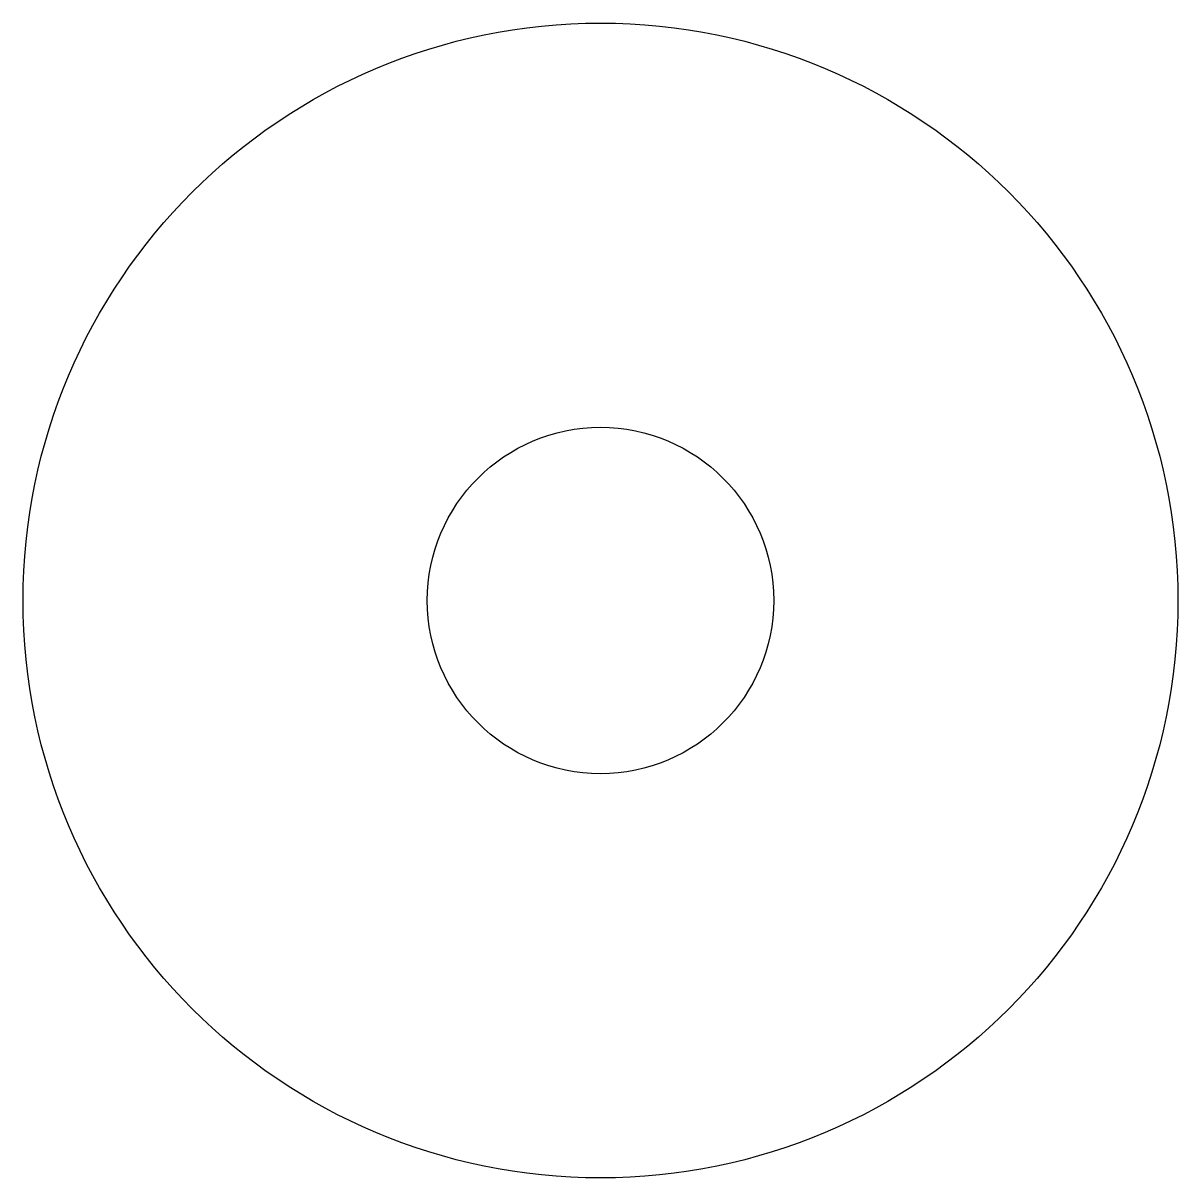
# Model space of a CAD drawing. Extents: x -9 to 9, y 1 to 19.
import ezdxf

# ---------------------------------------------------------------- set-up
doc = ezdxf.new("R2010")
doc.units = 0
doc.layers.get('0').update_dxf_attribs({"linetype": 'continuous'})

# ---------------------------------------------------------------- blocks, each defined once
blk = doc.blocks.new('SKETCH001')
at = {"color": 7}
for radius in [9, 2.7]:
    blk.add_circle((0, 10), radius, dxfattribs=at)

msp = doc.modelspace()

# ---------------------------------------------------------------- block references
at = {"color": 7}
msp.add_blockref('SKETCH001', (0, 0), dxfattribs=at)

doc.saveas('drawing.dxf')
